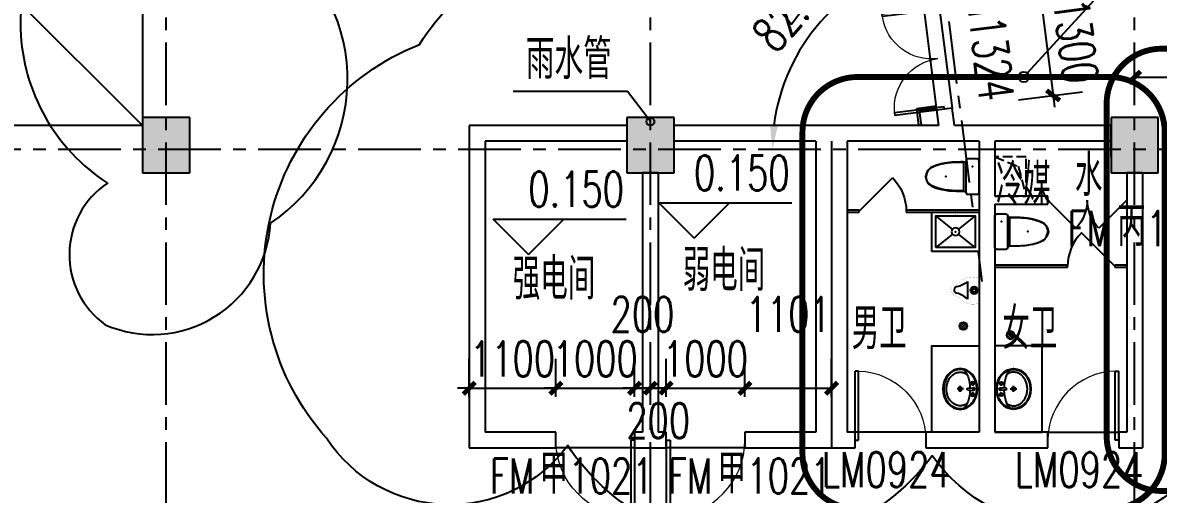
# Model space of a CAD drawing. Header units: millimetres. Extents: x -1048436 to -185795, y -983427 to 400387.
# Drawn here: x -700435 to -686011, y -489683 to -483687 of the extents above; entities that cross this region are included whole.
import ezdxf

# ---------------------------------------------------------------- set-up
doc = ezdxf.new("R2010")
doc.units = ezdxf.units.MM
doc.header["$LTSCALE"] = 500
doc.linetypes.add('DASH', pattern=[0.35, 0.25, -0.1])
doc.linetypes.add('一层轴网$0$CENTER', pattern=[50.8, 31.75, -6.35, 6.35, -6.35])
for name, color, linetype in [('COLUMN', 254, 'Continuous'), ('DIM_IDEN', 3, 'Continuous'), ('DIM_LEAD', 3, 'Continuous'), ('FUR', 55, 'Continuous'), ('PUB_DIM', 3, 'Continuous'), ('PUB_HATCH', 8, 'Continuous'), ('PUB_TEXT', 7, 'Continuous'), ('一层轴网$0$PUB_DIM', 3, 'Continuous'), ('一层轴网$0$建-轴线', 1, '一层轴网$0$CENTER'), ('建-墙', 254, 'Continuous'), ('建-墙-卫生间隔断', 220, 'Continuous'), ('建-屋面-排水沟落水口', 175, 'Continuous'), ('建-幕墙', 140, 'Continuous'), ('建-文字', 4, 'Continuous'), ('建-洁具', 55, 'Continuous'), ('建-符号', 13, 'Continuous'), ('建-符号-箭头', 13, 'Continuous'), ('建-符号-门编号', 13, 'Continuous'), ('建-门扇', 32, 'Continuous'), ('建筑-洞口', 3, 'Continuous'), ('景-平面-绿化填充', 56, 'Continuous')]:
    doc.layers.add(name, color=color, linetype=linetype)
doc.layers.add('建-修改云', color=30, linetype='Continuous', plot=False)
doc.layers.add('建-非打-01', color=6, linetype='Continuous', plot=False)
doc.styles.add('_TCH_DIM', font='SIMPLEX', dxfattribs={"bigfont": 'GBCBIG'})
doc.styles.add('_TCH_DIM_T3', font='SIMPLEX', dxfattribs={"width": 0.705882, "bigfont": 'GBCBIG'})
doc.styles.add('_TCH_WINDOW', font='SIMPLEX', dxfattribs={"height": 3.5, "bigfont": 'GBCBIG'})
doc.styles.add('XD2008', font='xd-hzs.shx', dxfattribs={"width": 0.7, "bigfont": 'xd-hztxt.shx'})
doc.styles.add('一层轴网$0$_TCH_DIM_T3', font='SIMPLEX', dxfattribs={"width": 0.705882, "bigfont": 'GBCBIG'})
doc.dimstyles.new('_TCH_ARCH&&150', dxfattribs={"dimtxt": 446.25, "dimasz": 150, "dimexe": 375, "dimexo": 450, "dimgap": 150, "dimtad": 1, "dimdec": 0, "dimzin": 0, "dimdsep": 46, "dimtxsty": '_TCH_DIM_T3', "dimblk": 'ARCHTICK', "dimcen": 0.09, "dimclrt": 7, "dimazin": 2, "dimtfac": 1, "dimtdec": 0, "dimtix": 1, "dimtmove": 2, "dimatfit": 3, "dimldrblk": 'ARCHTICK', "dimfxl": 1, "dimtolj": 1, "dimtzin": 0, "dimarcsym": 0})
doc.dimstyles.new('一层轴网$0$_TCH_ARROW&&150', dxfattribs={"dimtxt": 446.25, "dimasz": 300, "dimexe": 375, "dimexo": 450, "dimgap": 150, "dimtad": 1, "dimdec": 0, "dimzin": 0, "dimdsep": 46, "dimtxsty": '一层轴网$0$_TCH_DIM_T3', "dimcen": 0.09, "dimclrt": 7, "dimazin": 2, "dimtfac": 1, "dimtdec": 0, "dimtix": 1, "dimtmove": 2, "dimatfit": 3, "dimfxl": 1, "dimtolj": 1, "dimtzin": 0, "dimarcsym": 0})

# ---------------------------------------------------------------- blocks, each defined once
blk = doc.blocks.new('$lvtry$00000171')
h = blk.add_hatch()
h.set_pattern_fill('ANSI31', color=256, scale=15, style=0)
h.set_pattern_definition([(45, (0, 0), (-16.838, 16.838), [])])
h.paths.add_polyline_path([(35, 17, 0.162278), (7, 31), (-49, -26, 0.162278), (-35, -54)])
h.paths.add_polyline_path([(7, 31, 0.456412), (-50, -18, 0.035489), (-49, -26)])
h.paths.add_polyline_path([(49, -11, 0.162278), (35, 17), (-35, -54, 0.162278), (-7, -68)])
h.paths.add_polyline_path([(50, -18, 0.035489), (49, -11), (-7, -68, 0.456412)])
blk.add_circle((0, -18), 50)
blk = doc.blocks.new('$lvtry$00000173')
at = {"color": 0}
for p, q in [((-11, -125), (-16, -50)), ((12, -125), (16, -50)), ((-35, -219), (40, -219)), ((2, -177), (2, -260))]:
    blk.add_line(p, q, dxfattribs=at)
for centre, radius in [((-69, -62), 20.6), ((-69, -62), 15.6), ((0, -50), 15.8), ((72, -62), 20.6), ((72, -62), 15.6), ((2, -219), 23.4)]:
    blk.add_circle(centre, radius, dxfattribs=at)
blk.add_arc((1, -117), 13.9, 215.486, 324.514, dxfattribs=at)
blk.add_ellipse((2, -219), major_axis=(-259, 0), ratio=0.848663, dxfattribs=at)
for start_param, end_param in [(4.764585, 5.931457), (3.493317, 4.671733)]:
    blk.add_ellipse((2, -215), major_axis=(-259, 0), ratio=0.459125, start_param=start_param, end_param=end_param, dxfattribs=at)
for points, knots in [([(-247, -219, 0), (-247, -226, 0), (-247, -233, 0), (-245, -253, 0), (-242, -264, 0), (-234, -288, 0), (-229, -299, 0), (-216, -321, 0), (-209, -331, 0), (-192, -351, 0), (-183, -360, 0), (-162, -377, 0), (-151, -385, 0), (-127, -399, 0), (-115, -405, 0), (-88, -415, 0), (-75, -419, 0), (-47, -425, 0), (-32, -427, 0), (-4, -429, 0), (11, -429, 0), (40, -426, 0), (54, -424, 0), (82, -418, 0), (96, -413, 0), (122, -403, 0), (134, -397, 0), (158, -383, 0), (169, -375, 0), (189, -357, 0), (198, -348, 0), (215, -328, 0), (222, -318, 0), (234, -296, 0), (239, -284, 0), (246, -261, 0), (248, -249, 0), (251, -225, 0), (251, -213, 0), (249, -189, 0), (246, -177, 0), (239, -154, 0), (234, -143, 0), (222, -121, 0), (215, -110, 0), (199, -90, 0), (190, -81, 0), (170, -63, 0), (159, -55, 0), (135, -41, 0), (123, -35, 0), (97, -24, 0), (83, -20, 0), (55, -13, 0), (41, -11, 0), (12, -9, 0), (-3, -9, 0), (-31, -10, 0), (-46, -12, 0), (-74, -18, 0), (-87, -22, 0), (-114, -32, 0), (-126, -38, 0), (-150, -52, 0), (-162, -60, 0), (-182, -77, 0), (-192, -86, 0), (-209, -106, 0), (-216, -116, 0), (-228, -138, 0), (-234, -149, 0), (-242, -172, 0), (-244, -184, 0), (-247, -204, 0), (-247, -211, 0), (-247, -219, 0)], [0, 0, 0, 0, 0.105369, 0.105369, 0.278747, 0.278747, 0.452125, 0.452125, 0.625504, 0.625504, 0.798882, 0.798882, 0.97226, 0.97226, 1.145639, 1.145639, 1.319017, 1.319017, 1.492395, 1.492395, 1.665774, 1.665774, 1.839152, 1.839152, 2.01253, 2.01253, 2.185909, 2.185909, 2.359287, 2.359287, 2.532665, 2.532665, 2.706044, 2.706044, 2.879422, 2.879422, 3.0528, 3.0528, 3.226179, 3.226179, 3.399557, 3.399557, 3.572935, 3.572935, 3.746313, 3.746313, 3.919692, 3.919692, 4.09307, 4.09307, 4.266448, 4.266448, 4.439827, 4.439827, 4.613205, 4.613205, 4.786583, 4.786583, 4.959962, 4.959962, 5.13334, 5.13334, 5.306718, 5.306718, 5.480097, 5.480097, 5.653475, 5.653475, 5.826853, 5.826853, 6.000232, 6.000232, 6.17361, 6.17361, 6.283185, 6.283185, 6.283185, 6.283185]), ([(-184, -131, 0), (-185, -133, 0), (-186, -135, 0), (-191, -143, 0), (-195, -149, 0), (-201, -161, 0), (-203, -168, 0), (-207, -180, 0), (-209, -187, 0), (-211, -199, 0), (-212, -205, 0), (-212, -214, 0), (-212, -216, 0), (-212, -219, 0), (-212, -225, 0), (-212, -232, 0), (-210, -246, 0), (-208, -254, 0), (-204, -266, 0), (-202, -272, 0), (-198, -281, 0), (-196, -286, 0), (-189, -298, 0), (-185, -304, 0), (-176, -316, 0), (-171, -322, 0), (-161, -332, 0), (-156, -337, 0), (-143, -347, 0), (-135, -353, 0), (-121, -362, 0), (-116, -365, 0), (-105, -370, 0), (-100, -373, 0), (-88, -378, 0), (-82, -380, 0), (-69, -384, 0), (-63, -386, 0), (-47, -389, 0), (-38, -391, 0), (-21, -393, 0), (-12, -393, 0), (7, -394, 0), (16, -393, 0), (34, -392, 0), (43, -390, 0), (59, -387, 0), (67, -385, 0), (83, -380, 0), (91, -378, 0), (106, -372, 0), (113, -368, 0), (127, -361, 0), (133, -357, 0), (146, -348, 0), (152, -343, 0), (163, -333, 0), (169, -328, 0), (178, -317, 0), (183, -312, 0), (190, -301, 0), (194, -296, 0), (200, -284, 0), (204, -277, 0), (209, -264, 0), (210, -258, 0), (213, -246, 0), (214, -241, 0), (216, -227, 0), (216, -219, 0), (215, -206, 0), (214, -200, 0), (213, -189, 0), (211, -183, 0), (206, -167, 0), (202, -156, 0), (193, -141, 0), (190, -136, 0), (187, -131, 0)], [5.740897, 5.740897, 5.740897, 5.740897, 5.780874, 5.780874, 5.896829, 5.896829, 6.012784, 6.012784, 6.128739, 6.128739, 6.240697, 6.240697, 6.283185, 6.283185, 6.283185, 6.399826, 6.399826, 6.5409, 6.5409, 6.634, 6.634, 6.7271, 6.7271, 6.852188, 6.852188, 6.977276, 6.977276, 7.077377, 7.077377, 7.229977, 7.229977, 7.317389, 7.317389, 7.404801, 7.404801, 7.497094, 7.497094, 7.589386, 7.589386, 7.712334, 7.712334, 7.835281, 7.835281, 7.958228, 7.958228, 8.081175, 8.081175, 8.194983, 8.194983, 8.30879, 8.30879, 8.422598, 8.422598, 8.537599, 8.537599, 8.6526, 8.6526, 8.767602, 8.767602, 8.884432, 8.884432, 8.982435, 8.982435, 9.119467, 9.119467, 9.224191, 9.224191, 9.328914, 9.328914, 9.470087, 9.470087, 9.571187, 9.571187, 9.672288, 9.672288, 9.874489, 9.874489, 9.967059, 9.967059, 9.967059, 9.967059])]:
    blk.add_open_spline(points, degree=3, knots=knots, dxfattribs=at)
for p in [(1, -50), (2, -219)]:
    blk.add_point(p, dxfattribs=at)
blk = doc.blocks.new('$lvtry$00000208')
blk.add_wipeout([(200, 0), (218, -7), (224, -20), (225, -140), (218, -158), (200, -165), (188, -180), (185, -192), (186, -199), (186, -242), (185, -285), (184, -316), (182, -346), (179, -383), (168, -451), (159, -496), (139, -560), (115, -610), (94, -637), (67, -658), (35, -671), (0, -680), (-67, -657), (-112, -615), (-138, -561), (-155, -510), (-166, -471), (-174, -424), (-181, -361), (-184, -322), (-185, -300), (-186, -257), (-186, -220), (-186, -208), (-186, -200), (-185, -192), (-190, -177), (-200, -165), (-218, -158), (-225, -140), (-225, -83), (-225, -25), (-218, -7), (-200, 0)])
at = {"color": 0, "ltscale": 100}
for p, q in [((200, -165), (-200, -165)), ((185, -192), (-185, -192))]:
    blk.add_line(p, q, dxfattribs=at)
blk.add_lwpolyline([(186, -199, -0.296302), (200, -165, 0.414214), (225, -140), (225, -25, 0.414214), (200, 0), (-200, 0, 0.414214), (-225, -25), (-225, -140, 0.413282), (-200, -165, -0.238932), (-185, -192), (-186, -208), (-186, -232), (-185, -282), (-184, -322), (-182, -348), (-180, -374), (-176, -409), (-172, -439), (-168, -459), (-163, -482), (-147, -538), (-129, -583, 0.10752), (-88, -643, 0.100512), (-43, -668), (0, -680), (35, -671), (67, -658), (94, -637), (115, -610), (132, -576), (145, -543), (159, -496), (177, -405), (179, -383), (182, -346), (185, -285)], format="xyb", close=True)
blk.add_lwpolyline([(186, -202), (186, -199)])
for points in [[(-181, -191), (-181, -230), (-181, -261), (-179, -322), (-177, -353), (-171, -414), (-166, -444), (-156, -490), (-152, -505), (-145, -528), (-143, -535), (-139, -546), (-137, -550), (-135, -558), (-133, -562), (-129, -573), (-125, -580), (-118, -594), (-115, -601), (-106, -614), (-102, -620), (-93, -632), (-87, -637), (-79, -644), (-76, -646), (-71, -650), (-67, -652), (-61, -655), (-58, -657), (-51, -660), (-48, -661), (-37, -665), (-30, -667), (-14, -671), (-7, -673), (1, -675)], [(181, -191), (181, -230), (181, -261), (179, -322), (177, -353), (171, -414), (166, -444), (156, -490), (152, -505), (145, -528), (143, -535), (139, -546), (137, -550), (135, -558), (133, -562), (129, -573), (125, -580), (118, -594), (115, -601), (106, -614), (102, -620), (93, -632), (87, -637), (79, -644), (76, -646), (71, -650), (67, -652), (61, -655), (58, -657), (51, -660), (48, -661), (37, -665), (30, -667), (14, -671), (7, -673), (-1, -675)]]:
    blk.add_open_spline(points, degree=3, knots=[0, 0, 0, 0, 92.762674, 92.762674, 185.525347, 185.525347, 278.288021, 278.288021, 324.669358, 324.669358, 347.860026, 347.860026, 359.45536, 359.45536, 371.050694, 371.050694, 394.241363, 394.241363, 417.432031, 417.432031, 440.6227, 440.6227, 463.813368, 463.813368, 475.408702, 475.408702, 487.004036, 487.004036, 498.599371, 498.599371, 510.194705, 510.194705, 533.385373, 533.385373, 556.576042, 556.576042, 556.576042, 556.576042], dxfattribs=at)
at = {"color": 0}
for p in [(-129, -83), (-1, -421)]:
    blk.add_point(p, dxfattribs=at)
blk = doc.blocks.new('M_E14')
blk.add_line((-116, -146), (109, -146))
at = {"const_width": 1.5}
for points in [[(-185, 0), (-185, -10), (-165, -10)], [(-185, 0), (185, 0), (185, -10), (165, -10)], [(-137, -207), (-146, -194), (-153, -182), (-159, -172), (-163, -162), (-166, -154), (-168, -146), (-169, -139), (-170, -133), (-171, -127), (-172, -121), (-172, -115), (-173, -110), (-173, -104), (-173, -98), (-173, -92), (-173, -86), (-173, -79), (-173, -72), (-172, -64), (-171, -54), (-170, -44), (-168, -31), (-166, -17), (-164, -9)], [(128, -215), (138, -202), (145, -191), (152, -180), (156, -171), (160, -163), (162, -156), (164, -149), (165, -142), (166, -136), (167, -130), (168, -125), (169, -119), (170, -114), (170, -108), (170, -102), (171, -96), (171, -89), (171, -82), (171, -73), (171, -64), (170, -53), (169, -41), (167, -27), (165, -10)], [(166, -14), (165, -9)], [(-137, -205), (-127, -214)], [(-130, -211), (-128, -213), (-120, -221), (-113, -229), (-107, -236), (-102, -244), (-98, -251), (-93, -259), (-90, -266), (-86, -274), (-83, -281), (-80, -288), (-77, -295), (-74, -302), (-71, -308), (-68, -314), (-65, -320), (-62, -325), (-58, -330), (-55, -334), (-51, -338), (-47, -342), (-43, -345), (-39, -348), (-34, -351), (-30, -353), (-25, -355), (-20, -357), (-15, -358), (-10, -359), (-5, -360), (0, -360), (0, -360)], [(120, -218), (119, -220), (110, -227), (103, -235), (97, -242), (91, -249), (86, -256), (81, -264), (77, -271), (73, -278), (70, -285), (66, -292), (63, -299), (60, -306), (57, -312), (53, -318), (50, -323), (46, -328), (42, -332), (38, -337), (34, -340), (30, -344), (26, -347), (22, -350), (17, -352), (12, -354), (8, -356), (3, -357), (-1, -358)], [(129, -212), (117, -220)]]:
    blk.add_lwpolyline(points, dxfattribs=at)
for radius in [47.3, 34.6, 22.1]:
    blk.add_circle((-4, -62), radius)
for centre, radius, start, end in [((-387, -363), 346, 14.0616, 38.7001), ((-10, -276), 40.9, 183.6565, 351.9398), ((331, -366), 312, 135.2868, 164.3913)]:
    blk.add_arc(centre, radius, start, end)
at = {"width": 0.8, "flags": 9}
for tag in ['XSIZE', 'YSIZE']:
    blk.add_attdef(tag, (0, 0), '', height=0.5, dxfattribs=at)
blk = doc.blocks.new('fdhgh')
at = {"layer": '景-平面-绿化填充'}
h = blk.add_hatch(dxfattribs=at)
h.set_pattern_fill('GRASS', color=256, scale=500, style=0)
h.set_pattern_definition([(90, (-26937.1, -803185.1), (-997.7955, 997.7955), [264.5807, -1731.0102]), (45, (-26937.1, -803185.1), (-997.7962, 997.7962), [264.5807, -1146.5161]), (135, (-26937.1, -803185.1), (-997.7962, -997.7962), [264.5807, -1146.5161])])
edge = h.paths.add_edge_path()
edge.add_line((-1391918, -533384), (-1391918, -500074))
edge.add_line((-1391918, -500074), (-1392920, -492192))
edge.add_line((-1392920, -492192), (-1460021, -492192))
edge.add_line((-1460021, -492192), (-1460021, -494283))
edge.add_arc((-1458021, -494283), 2000, 180, 270)
edge.add_line((-1458021, -496283), (-1434821, -496283))
edge.add_line((-1434821, -496283), (-1434821, -501283))
edge.add_line((-1434821, -501283), (-1452821, -501283))
edge.add_line((-1452821, -501283), (-1452821, -499283))
edge.add_line((-1452821, -499283), (-1458021, -499283))
edge.add_arc((-1458021, -501283), 2000, 90, 180)
edge.add_line((-1460021, -501283), (-1460021, -502283))
edge.add_line((-1460021, -502283), (-1406458, -502283))
edge.add_line((-1406458, -502283), (-1405476, -509988))
edge.add_line((-1405476, -509988), (-1405271, -509962))
edge.add_arc((-1405406, -508971), 1000, 277.7235, 360)
edge.add_line((-1404406, -508971), (-1404666, -506861))
edge.add_line((-1404666, -506861), (-1395440, -505688))
edge.add_line((-1395440, -505688), (-1393762, -518881))
edge.add_line((-1393762, -518881), (-1399615, -519626))
edge.add_arc((-1399489, -520618), 1000, 97.2475, 187.2475)
edge.add_line((-1400481, -520744), (-1400418, -521240))
edge.add_line((-1400418, -521240), (-1393573, -520369))
edge.add_line((-1393573, -520369), (-1391918, -533384))
edge = h.paths.add_edge_path()
edge.add_line((-1460644, -592730), (-1436235, -592730))
edge.add_line((-1436235, -592730), (-1436235, -590271))
edge.add_line((-1436235, -590271), (-1440973, -590271))
edge.add_line((-1440973, -590271), (-1440973, -582660))
edge.add_line((-1440973, -582660), (-1449771, -582659))
edge.add_line((-1449771, -582659), (-1449771, -583259))
edge.add_line((-1449771, -583259), (-1463873, -583259))
edge.add_line((-1463873, -583259), (-1463873, -584960))
edge.add_line((-1463873, -584960), (-1474580, -584960))
edge.add_line((-1474580, -584960), (-1476321, -583426))
edge.add_line((-1476321, -583426), (-1476321, -574192))
edge.add_line((-1476321, -574192), (-1481371, -574192))
edge.add_line((-1481371, -574192), (-1481371, -577350))
edge.add_arc((-1472371, -577350), 9000, 180, 247.0886)
edge.add_line((-1475875, -585640), (-1464599, -590406))
edge.add_arc((-1467358, -599627), 9626, 45.7713, 73.3481, ccw=False)
blk = doc.blocks.new('*D2935')
at = {"layer": 'Defpoints', "color": 0, "transparency": 16777216}
for p in [(64554, 22528), (63502, 21811), (62151, 19800), (64901, 19800)]:
    blk.add_point(p, dxfattribs=at)
at = {"layer": '一层轴网$0$PUB_DIM', "color": 0, "lineweight": -2, "transparency": 16777216}
for p, q in [((64611, 22081), (64639, 21858)), ((62601, 19800), (62826, 19800))]:
    blk.add_line(p, q, dxfattribs=at)
blk.add_arc((64901, 19800), 2450, 104.2683, 172.9793, dxfattribs=at)
at = {"layer": '一层轴网$0$PUB_DIM', "color": 0, "transparency": 16777216}
for points in [[(64288, 22223), (64306, 22125), (64592, 22230)], [(62519, 20096), (62420, 20102), (62451, 19800)]]:
    blk.add_solid(points, dxfattribs=at)
at = {"layer": '一层轴网$0$PUB_DIM', "color": 7, "transparency": 16777216, "insert": (62783, 21666), "char_height": 446.2, "attachment_point": 5, "rotation": 48.6238, "style": '一层轴网$0$_TCH_DIM_T3'}
blk.add_mtext('\\A1;82.75°', dxfattribs=at)
blk = doc.blocks.new('sdgfgd')
at = {"layer": '建筑-洞口', "linetype": 'DASH'}
blk.add_lwpolyline([(-688088, -485894), (-687688, -485894), (-687688, -485394), (-688088, -485394)], close=True, dxfattribs=at)
blk.add_lwpolyline([(-688088, -485394), (-687792, -485513), (-687688, -485894)], dxfattribs=at)
blk = doc.blocks.new('A$C06EE1D4D')
at = {"layer": 'DIM_LEAD'}
for p, q in [((129066, 55958), (127616, 55958)), ((129357, 55574), (129066, 55958))]:
    blk.add_line(p, q, dxfattribs=at)
at = {"layer": '建-屋面-排水沟落水口'}
blk.add_circle((129357, 55574), 50, dxfattribs=at)
at = {"layer": 'PUB_TEXT', "style": '_TCH_DIM'}
blk.add_text('雨水管', height=506.4, dxfattribs=at).set_placement((127774, 56115))
blk = doc.blocks.new('fgdfgd')
at = {"layer": '建-幕墙'}
blk.add_line((-478833, -484750), (-479081, -484782), dxfattribs=at)
for points in [[(-479081, -484782), (-479055, -484988)], [(-479052, -484778), (-479052, -484778)], [(-478830, -484780), (-479048, -484808), (-479025, -484988)]]:
    blk.add_lwpolyline(points, dxfattribs=at)
blk = doc.blocks.new('_ArchTick')
at = {"color": 0, "linetype": 'ByBlock', "const_width": 0.4}
blk.add_lwpolyline([(-0.5, -0.5), (0.5, 0.5)], dxfattribs=at)
blk = doc.blocks.new('*D2952')
at = {"layer": 'Defpoints', "color": 0, "transparency": 16777216}
for p in [(-683733, -484379), (-686313, -484994), (-683733, -484994)]:
    blk.add_point(p, dxfattribs=at)
at = {"layer": 'PUB_DIM', "color": 0, "lineweight": -2, "transparency": 16777216}
for p, q in [((-686313, -484544), (-686313, -484004)), ((-683733, -484544), (-683733, -484004)), ((-686313, -484379), (-683733, -484379))]:
    blk.add_line(p, q, dxfattribs=at)
at = {"layer": 'PUB_DIM', "color": 0, "lineweight": -2, "transparency": 16777216, "xscale": 150, "yscale": 150, "zscale": 150, "rotation": 180}
blk.add_blockref('_ArchTick', (-686313, -484379), dxfattribs=at)
at = {"layer": 'PUB_DIM', "color": 0, "lineweight": -2, "transparency": 16777216, "xscale": 150, "yscale": 150, "zscale": 150}
blk.add_blockref('_ArchTick', (-683733, -484379), dxfattribs=at)
at = {"layer": 'PUB_DIM', "color": 7, "transparency": 16777216, "insert": (-685023, -484005), "char_height": 446.2, "attachment_point": 5, "style": '_TCH_DIM_T3'}
blk.add_mtext('\\A1;2580', dxfattribs=at)
blk = doc.blocks.new('*D1721')
at = {"layer": 'Defpoints', "color": 0, "transparency": 16777216}
for p in [(-693663, -488334), (-694763, -488894), (-693663, -488894)]:
    blk.add_point(p, dxfattribs=at)
at = {"layer": 'PUB_DIM', "color": 0, "lineweight": -2, "transparency": 16777216}
for p, q in [((-694763, -488444), (-694763, -487959)), ((-693663, -488444), (-693663, -487959)), ((-694763, -488334), (-694913, -488334)), ((-694763, -488334), (-693663, -488334)), ((-693663, -488334), (-693513, -488334))]:
    blk.add_line(p, q, dxfattribs=at)
at = {"layer": 'PUB_DIM', "color": 0, "lineweight": -2, "transparency": 16777216, "xscale": 150, "yscale": 150, "zscale": 150}
blk.add_blockref('_ArchTick', (-694763, -488334), dxfattribs=at)
at = {"layer": 'PUB_DIM', "color": 0, "lineweight": -2, "transparency": 16777216, "xscale": 150, "yscale": 150, "zscale": 150, "rotation": 180}
blk.add_blockref('_ArchTick', (-693663, -488334), dxfattribs=at)
at = {"layer": 'PUB_DIM', "color": 7, "transparency": 16777216, "insert": (-694213, -487961), "char_height": 446.2, "attachment_point": 5, "style": '_TCH_DIM_T3'}
blk.add_mtext('\\A1;1100', dxfattribs=at)
blk = doc.blocks.new('*D1722')
at = {"layer": 'Defpoints', "color": 0, "transparency": 16777216}
for p in [(-692663, -488334), (-693663, -488894), (-692663, -488894)]:
    blk.add_point(p, dxfattribs=at)
at = {"layer": 'PUB_DIM', "color": 0, "lineweight": -2, "transparency": 16777216}
for p, q in [((-693663, -488444), (-693663, -487959)), ((-692663, -488444), (-692663, -487959)), ((-693663, -488334), (-693813, -488334)), ((-693663, -488334), (-692663, -488334)), ((-692663, -488334), (-692513, -488334))]:
    blk.add_line(p, q, dxfattribs=at)
at = {"layer": 'PUB_DIM', "color": 0, "lineweight": -2, "transparency": 16777216, "xscale": 150, "yscale": 150, "zscale": 150}
blk.add_blockref('_ArchTick', (-693663, -488334), dxfattribs=at)
at = {"layer": 'PUB_DIM', "color": 0, "lineweight": -2, "transparency": 16777216, "xscale": 150, "yscale": 150, "zscale": 150, "rotation": 180}
blk.add_blockref('_ArchTick', (-692663, -488334), dxfattribs=at)
at = {"layer": 'PUB_DIM', "color": 7, "transparency": 16777216, "insert": (-693163, -487961), "char_height": 446.2, "attachment_point": 5, "style": '_TCH_DIM_T3'}
blk.add_mtext('\\A1;1000', dxfattribs=at)
blk = doc.blocks.new('*D1723')
at = {"layer": 'Defpoints', "color": 0, "transparency": 16777216}
for p in [(-692463, -488334), (-692663, -488894), (-692463, -488894)]:
    blk.add_point(p, dxfattribs=at)
at = {"layer": 'PUB_DIM', "color": 0, "lineweight": -2, "transparency": 16777216}
for p, q in [((-692663, -488444), (-692663, -487959)), ((-692463, -488444), (-692463, -487959)), ((-692663, -488334), (-692813, -488334)), ((-692663, -488334), (-692463, -488334)), ((-692463, -488334), (-692313, -488334))]:
    blk.add_line(p, q, dxfattribs=at)
at = {"layer": 'PUB_DIM', "color": 0, "lineweight": -2, "transparency": 16777216, "xscale": 150, "yscale": 150, "zscale": 150}
blk.add_blockref('_ArchTick', (-692663, -488334), dxfattribs=at)
at = {"layer": 'PUB_DIM', "color": 0, "lineweight": -2, "transparency": 16777216, "xscale": 150, "yscale": 150, "zscale": 150, "rotation": 180}
blk.add_blockref('_ArchTick', (-692463, -488334), dxfattribs=at)
at = {"layer": 'PUB_DIM', "color": 7, "transparency": 16777216, "insert": (-692563, -487396), "char_height": 446.2, "attachment_point": 5, "style": '_TCH_DIM_T3'}
blk.add_mtext('\\A1;200', dxfattribs=at)
blk = doc.blocks.new('*D1724')
at = {"layer": 'Defpoints', "color": 0, "transparency": 16777216}
for p in [(-692263, -488334), (-692463, -488894), (-692263, -488894)]:
    blk.add_point(p, dxfattribs=at)
at = {"layer": 'PUB_DIM', "color": 0, "lineweight": -2, "transparency": 16777216}
for p, q in [((-692463, -488444), (-692463, -487959)), ((-692263, -488444), (-692263, -487959)), ((-692463, -488334), (-692613, -488334)), ((-692463, -488334), (-692263, -488334)), ((-692263, -488334), (-692113, -488334))]:
    blk.add_line(p, q, dxfattribs=at)
at = {"layer": 'PUB_DIM', "color": 0, "lineweight": -2, "transparency": 16777216, "xscale": 150, "yscale": 150, "zscale": 150}
blk.add_blockref('_ArchTick', (-692463, -488334), dxfattribs=at)
at = {"layer": 'PUB_DIM', "color": 0, "lineweight": -2, "transparency": 16777216, "xscale": 150, "yscale": 150, "zscale": 150, "rotation": 180}
blk.add_blockref('_ArchTick', (-692263, -488334), dxfattribs=at)
at = {"layer": 'PUB_DIM', "color": 7, "transparency": 16777216, "insert": (-692363, -488746), "char_height": 446.2, "attachment_point": 5, "style": '_TCH_DIM_T3'}
blk.add_mtext('\\A1;200', dxfattribs=at)
blk = doc.blocks.new('*D1725')
at = {"layer": 'Defpoints', "color": 0, "transparency": 16777216}
for p in [(-691263, -488334), (-692263, -488894), (-691263, -488894)]:
    blk.add_point(p, dxfattribs=at)
at = {"layer": 'PUB_DIM', "color": 0, "lineweight": -2, "transparency": 16777216}
for p, q in [((-692263, -488444), (-692263, -487959)), ((-691263, -488444), (-691263, -487959)), ((-692263, -488334), (-692413, -488334)), ((-692263, -488334), (-691263, -488334)), ((-691263, -488334), (-691113, -488334))]:
    blk.add_line(p, q, dxfattribs=at)
at = {"layer": 'PUB_DIM', "color": 0, "lineweight": -2, "transparency": 16777216, "xscale": 150, "yscale": 150, "zscale": 150}
blk.add_blockref('_ArchTick', (-692263, -488334), dxfattribs=at)
at = {"layer": 'PUB_DIM', "color": 0, "lineweight": -2, "transparency": 16777216, "xscale": 150, "yscale": 150, "zscale": 150, "rotation": 180}
blk.add_blockref('_ArchTick', (-691263, -488334), dxfattribs=at)
at = {"layer": 'PUB_DIM', "color": 7, "transparency": 16777216, "insert": (-691763, -487961), "char_height": 446.2, "attachment_point": 5, "style": '_TCH_DIM_T3'}
blk.add_mtext('\\A1;1000', dxfattribs=at)
blk = doc.blocks.new('*D1726')
at = {"layer": 'Defpoints', "color": 0, "transparency": 16777216}
for p in [(-690162, -488334), (-691263, -488894), (-690162, -488894)]:
    blk.add_point(p, dxfattribs=at)
at = {"layer": 'PUB_DIM', "color": 0, "lineweight": -2, "transparency": 16777216}
for p, q in [((-691263, -488444), (-691263, -487959)), ((-690162, -488444), (-690162, -487959)), ((-691263, -488334), (-690162, -488334))]:
    blk.add_line(p, q, dxfattribs=at)
at = {"layer": 'PUB_DIM', "color": 0, "lineweight": -2, "transparency": 16777216, "xscale": 150, "yscale": 150, "zscale": 150, "rotation": 180}
blk.add_blockref('_ArchTick', (-691263, -488334), dxfattribs=at)
at = {"layer": 'PUB_DIM', "color": 0, "lineweight": -2, "transparency": 16777216, "xscale": 150, "yscale": 150, "zscale": 150}
blk.add_blockref('_ArchTick', (-690162, -488334), dxfattribs=at)
at = {"layer": 'PUB_DIM', "color": 7, "transparency": 16777216, "insert": (-690712, -487396), "char_height": 446.2, "attachment_point": 5, "style": '_TCH_DIM_T3'}
blk.add_mtext('\\A1;1101', dxfattribs=at)
blk = doc.blocks.new('*D1745')
at = {"layer": 'Defpoints', "color": 0, "transparency": 16777216}
for p in [(-688397, -483435), (-687347, -484612), (-688233, -484724)]:
    blk.add_point(p, dxfattribs=at)
at = {"layer": 'PUB_DIM', "color": 0, "lineweight": -2, "transparency": 16777216}
for p, q in [((-687511, -483322), (-687530, -483173)), ((-687951, -483378), (-687139, -483275)), ((-687511, -483322), (-687347, -484612)), ((-687787, -484668), (-686975, -484564)), ((-687347, -484612), (-687328, -484760))]:
    blk.add_line(p, q, dxfattribs=at)
at = {"layer": 'PUB_DIM', "color": 0, "lineweight": -2, "transparency": 16777216, "xscale": 150, "yscale": 150, "zscale": 150}
for p, rotation in [((-687511, -483322), 277.2475262101205), ((-687347, -484612), 97.24752621012053)]:
    blk.add_blockref('_ArchTick', p, dxfattribs=dict(at, rotation=rotation))
at = {"layer": 'PUB_DIM', "color": 7, "transparency": 16777216, "insert": (-687059, -483920), "char_height": 446.2, "attachment_point": 5, "rotation": 277.2475, "style": '_TCH_DIM_T3'}
blk.add_mtext('\\A1;1300', dxfattribs=at)
blk = doc.blocks.new('$lvtry$00000191')
at = {"color": 0}
blk.add_wipeout([(300, -500), (300, 0), (-300, 0), (-300, -500)], dxfattribs=at)
for p, q in [((-250, -50), (-39, -219)), ((39, -219), (250, -50)), ((-250, -450), (-39, -281)), ((39, -281), (250, -450))]:
    blk.add_line(p, q, dxfattribs=at)
for points in [[(300, -500), (300, 0), (-300, 0), (-300, -500)], [(250, -450), (250, -50), (-250, -50), (-250, -450)]]:
    blk.add_lwpolyline(points, close=True, dxfattribs=at)
blk.add_circle((0, -250), 50, dxfattribs=at)
for p in [(0, -50), (0, -250)]:
    blk.add_point(p, dxfattribs=at)
blk = doc.blocks.new('$DorLib2D$00000001')
for p, q in [((0.45, 0.975), (0.5, 0.975)), ((0.45, 0), (0.45, 0.975)), ((0.5, 0), (0.5, 0.975)), ((0.5, 0), (0.45, 0))]:
    blk.add_line(p, q)
at = {"lineweight": 13}
blk.add_arc((0.475, 0), 0.975, 91.4693, 180, dxfattribs=at)
blk = doc.blocks.new('$DorLib2D$00000114')
at = {"color": 0}
blk.add_line((0.5, 0), (-0.207, 0.707), dxfattribs=at)
blk.add_arc((0.5, 0), 1, 135, 180, dxfattribs=at)
blk = doc.blocks.new('$DorLib2D$00000002')
for p, q in [((-0.5, 0), (-0.5, 0.4875)), ((-0.475, 0.4875), (-0.5, 0.4875)), ((-0.475, 0), (-0.475, 0.4875)), ((0.475, 0), (0.475, 0.4875)), ((0.475, 0.4875), (0.5, 0.4875)), ((0.5, 0), (0.5, 0.4875)), ((-0.5, 0), (-0.475, 0)), ((0.5, 0), (0.475, 0))]:
    blk.add_line(p, q)
at = {"lineweight": 13}
for centre, start, end in [((-0.4875, 0), 0, 88.53072), ((0.4875, 0), 91.46928, 180)]:
    blk.add_arc(centre, 0.4875, start, end, dxfattribs=at)
blk = doc.blocks.new('$DorLib2D$00000116')
at = {"color": 0}
for p, q in [((-0.5, 0), (-0.146, 0.354)), ((0.5, 0), (0.146, 0.354))]:
    blk.add_line(p, q, dxfattribs=at)
for centre, start, end in [((-0.5, 0), 0, 45), ((0.5, 0), 135, 180)]:
    blk.add_arc(centre, 0.5, start, end, dxfattribs=at)
blk = doc.blocks.new('一层轴网')
at = {"layer": '一层轴网$0$建-轴线', "ltscale": 0.05}
for p, q in [((65115, 18116.1), (56955.6, 82276.4)), ((-2500, 19800), (77110, 19800))]:
    blk.add_line(p, q, dxfattribs=at)
for points in [[(54750, -2500), (54750, 82276.4)], [(60900, -2500), (60900, 26879.1)], [(67050, -2500), (67050, 26879.1)]]:
    blk.add_lwpolyline(points, dxfattribs=at)
at = {"layer": '一层轴网$0$PUB_DIM'}
dim = blk.add_angular_dim_3p(base=(63501.6, 21810.9), center=(64900.9, 19800), p1=(64554, 22527.8), p2=(62151.1, 19800), dimstyle='一层轴网$0$_TCH_ARROW&&150', dxfattribs=at)
dim.commit()
dim.dimension.update_dxf_attribs({"geometry": '*D2935', "text_midpoint": (62782.6, 21666)})
blk = doc.blocks.new('dsgdfgdfghgf')
at = {"layer": 'PUB_DIM'}
dim = blk.add_aligned_dim(p1=(-686312.7, -484994), p2=(-683732.7, -484994), distance=615.5, dimstyle='_TCH_ARCH&&150', dxfattribs=at)
dim.commit()
dim.dimension.update_dxf_attribs({"geometry": '*D2952', "text_midpoint": (-685022.7, -484005.4)})

msp = doc.modelspace()

# ---------------------------------------------------------------- hatches: boundary and pattern name
at = {"layer": 'PUB_HATCH'}
for points in [[(-698911.4, -484893.8), (-698911.4, -485593.8), (-698311.4, -485593.8), (-698311.4, -484893.8)], [(-692761.4, -484893.8), (-692761.4, -485593.8), (-692161.4, -485593.8), (-692161.4, -484893.8)], [(-686611.4, -484893.8), (-686611.4, -485593.8), (-686011.4, -485593.8), (-686011.4, -484893.8)]]:
    msp.add_hatch(color=256, dxfattribs=at).paths.add_polyline_path(points)

# ---------------------------------------------------------------- linework, layer by layer
for p, q in [((-702512.6, -481393.9), (-698912.7, -484993.8)), ((-686612.6, -484994), (-686612.6, -485394))]:
    msp.add_line(p, q)
at = {"layer": 'COLUMN'}
for p, q in [((-698911.4, -484893.8), (-698911.4, -485593.8)), ((-698311.4, -484893.8), (-698911.4, -484893.8)), ((-698311.4, -485593.8), (-698311.4, -484893.8)), ((-692761.4, -484893.8), (-692761.4, -485593.8)), ((-692161.4, -484893.8), (-692761.4, -484893.8)), ((-692161.4, -485593.8), (-692161.4, -484893.8)), ((-686611.4, -484893.8), (-686611.4, -485593.8)), ((-686011.4, -484893.8), (-686611.4, -484893.8)), ((-686011.4, -485593.8), (-686011.4, -484893.8)), ((-698911.4, -485593.8), (-698311.4, -485593.8)), ((-692761.4, -485593.8), (-692161.4, -485593.8)), ((-686611.4, -485593.8), (-686011.4, -485593.8))]:
    msp.add_line(p, q, dxfattribs=at)
at = {"layer": 'DIM_IDEN'}
msp.add_line((-687675, -484328.3), (-686069.8, -482568.5), dxfattribs=at)
msp.add_circle((-687719.7, -484377.2), 66.2, dxfattribs=at)
at = {"layer": '建-修改云'}
msp.add_line((-688287.7, -488894), (-688887.7, -488894), dxfattribs=at)
at = {"layer": '建-墙'}
for p, q in [((-688628.6, -484774.7), (-688827, -484799.9)), ((-688827, -484799.9), (-688802.3, -484994)), ((-688600.7, -484994), (-688628.6, -484774.7)), ((-694762.7, -484994), (-694762.7, -489094)), ((-692761.4, -484994), (-694762.7, -484994)), ((-690262.1, -484994), (-692161.4, -484994)), ((-690062.1, -484994), (-690262.1, -484994)), ((-688802.3, -484994), (-690062.1, -484994)), ((-688187.7, -484994), (-688600.7, -484994)), ((-686611.4, -484994), (-688187.7, -484994)), ((-694562.7, -485194), (-694562.7, -488894)), ((-692761.4, -485194), (-694562.7, -485194)), ((-690362.1, -485194), (-692161.4, -485194)), ((-690362.1, -485194), (-690362.1, -488894)), ((-690162.1, -485194), (-690162.1, -489094)), ((-690162.1, -485194), (-690162.1, -489094)), ((-690162.1, -485194), (-690162.1, -485194)), ((-689962.1, -485194), (-689962.1, -488894)), ((-688688.8, -485194), (-689962.1, -485194)), ((-688287.7, -485194), (-688688.8, -485194)), ((-688087.7, -485194), (-688087.7, -485894)), ((-686611.4, -485194), (-688087.7, -485194)), ((-692562.7, -485594), (-692562.7, -488894)), ((-692362.7, -485594), (-692562.7, -485594)), ((-692362.7, -485594), (-692362.7, -488894)), ((-686412.7, -485594), (-686412.7, -485894)), ((-686212.7, -485594), (-686412.7, -485594)), ((-686212.7, -485594), (-686212.7, -485994)), ((-687412.7, -485894), (-688087.7, -485894)), ((-687412.7, -485994), (-687412.7, -485894)), ((-686412.7, -485894), (-686412.7, -485994)), ((-688087.7, -485994), (-687412.7, -485994)), ((-686412.7, -485994), (-686412.7, -488894)), ((-686212.7, -485994), (-686212.7, -489094)), ((-688287.7, -486769), (-688287.7, -488894)), ((-688087.7, -486769), (-688087.7, -488894)), ((-693662.7, -488894), (-694562.7, -488894)), ((-693662.7, -489094), (-693662.7, -488894)), ((-692562.7, -488894), (-692662.7, -488894)), ((-692662.7, -488894), (-692662.7, -489094)), ((-692262.7, -488894), (-692362.7, -488894)), ((-692262.7, -489094), (-692262.7, -488894)), ((-690362.1, -488894), (-691262.7, -488894)), ((-691262.7, -488894), (-691262.7, -489094)), ((-689862.7, -488894), (-689962.1, -488894)), ((-689862.7, -489094), (-689862.7, -488894)), ((-688287.7, -488894), (-688962.7, -488894)), ((-688962.7, -488894), (-688962.7, -489094)), ((-687412.7, -488894), (-688087.7, -488894)), ((-687412.7, -489094), (-687412.7, -488894)), ((-686412.7, -488894), (-686512.7, -488894)), ((-686512.7, -488894), (-686512.7, -489094)), ((-694762.7, -489094), (-693662.7, -489094)), ((-692662.7, -489094), (-692462.7, -489094)), ((-692462.7, -489094), (-692262.7, -489094)), ((-691262.7, -489094), (-690162.1, -489094)), ((-690162.1, -489094), (-689862.7, -489094)), ((-688962.7, -489094), (-688187.7, -489094)), ((-688187.7, -489094), (-687412.7, -489094)), ((-686512.7, -489094), (-686212.7, -489094))]:
    msp.add_line(p, q, dxfattribs=at)
at = {"layer": '建-墙', "ltscale": 2000}
msp.add_lwpolyline([(-698911.2, -445417.7), (-698912.7, -484993.8), (-722312.7, -484994.6)], dxfattribs=at)
at = {"layer": '建-墙-卫生间隔断'}
for p, q in [((-689812.7, -486069), (-689962.7, -486069)), ((-689962.7, -486069), (-689962.7, -486094)), ((-689812.7, -486094), (-689812.7, -486069)), ((-689212.7, -486069), (-689212.7, -486094)), ((-689962.7, -486094), (-689812.7, -486094)), ((-687162.7, -486769), (-688087.7, -486769)), ((-687162.7, -486794), (-687162.7, -486769)), ((-686412.7, -486769), (-686562.7, -486769)), ((-686562.7, -486769), (-686562.7, -486794)), ((-686412.7, -486794), (-686412.7, -486769)), ((-688087.7, -486794), (-687162.7, -486794)), ((-686562.7, -486794), (-686412.7, -486794))]:
    msp.add_line(p, q, dxfattribs=at)
at = {"layer": '建-洁具'}
for points in [[(-688287.7, -488894), (-688887.7, -488894), (-688887.7, -487794), (-688287.7, -487794)], [(-688087.7, -488894), (-687487.7, -488894), (-687487.7, -487794), (-688087.7, -487794)]]:
    msp.add_lwpolyline(points, dxfattribs=at)
at = {"layer": '建-符号'}
for p, q in [((-691906.8, -486427.4), (-692356.8, -485977.4)), ((-692356.8, -485977.4), (-690664, -485977.4)), ((-691906.8, -486427.4), (-691456.8, -485977.4)), ((-694010.8, -486634.7), (-694460.8, -486184.7)), ((-694460.8, -486184.7), (-692768, -486184.7)), ((-694010.8, -486634.7), (-693560.8, -486184.7))]:
    msp.add_line(p, q, dxfattribs=at)
at = {"layer": '建-符号-箭头', "linetype": 'DASH', "ltscale": 2, "const_width": 75}
msp.add_lwpolyline([(-686667.8, -484717.3, -0.4142136), (-685967.8, -484017.3), (-678783.7, -484017.3, -0.4142136), (-678083.7, -484717.3), (-678083.7, -488941, -0.4142136), (-678783.7, -489641), (-685967.8, -489641, -0.4142136), (-686667.8, -488941)], format="xyb", close=True, dxfattribs=at)
at = {"layer": '建-门扇'}
for p, q in [((-688991, -483510.3), (-688827, -484799.9)), ((-688792.6, -483485.1), (-688628.6, -484774.7)), ((-688962.7, -488894), (-689862.7, -488894)), ((-687412.7, -488894), (-686512.7, -488894)), ((-692662.7, -489094), (-693662.7, -489094)), ((-691262.7, -489094), (-692262.7, -489094))]:
    msp.add_line(p, q, dxfattribs=at)
at = {"layer": '建-非打-01'}
msp.add_lwpolyline([(-699628.7, -472593.7, 0.5205671), (-699547.9, -475954.5, 0.5205671), (-699628.7, -478051.6, 0.5205671), (-699924.7, -479395.9, 0.5205671), (-699494.4, -481746.8, 0.5205671), (-699359.9, -485726, 0.5205671), (-699386.8, -487527.4, 0.5205671), (-697287.9, -486236.9, 0.5205671), (-697207.2, -482634.1, 0.5205671), (-697207.2, -479380.8, 0.5205671), (-697637.8, -477068.6, 0.5205671), (-697341.8, -475831.8, 0.5205671), (-697476.3, -474341.7, 0.5205671)], format="xyb", dxfattribs=at)

# ---------------------------------------------------------------- block references
msp.add_blockref('fgdfgd', (-210000, 0))
at = {"layer": 'FUR', "rotation": 270}
msp.add_blockref('M_E14', (-688287.7, -487094), dxfattribs=at)
at = {"layer": '建-墙-卫生间隔断', "xscale": 600, "zscale": 25}
for p, yscale, rotation in [((-689512.7, -486081.5), -600, 179.9999999998816), ((-686862.7, -486781.5), 600, 1.183709060605345e-10)]:
    msp.add_blockref('$DorLib2D$00000114', p, dxfattribs=dict(at, yscale=yscale, rotation=rotation))
at = {"layer": '建-洁具', "xscale": -1, "yscale": -1}
for name, p, rotation in [('$lvtry$00000208', (-688287.7, -485644), 90), ('$lvtry$00000173', (-688067.7, -488345.6), 270)]:
    msp.add_blockref(name, p, dxfattribs=dict(at, rotation=rotation))
at = {"layer": '建-洁具', "yscale": -1}
for name, p, rotation in [('$lvtry$00000208', (-688087.7, -486344), 270), ('$lvtry$00000173', (-688307.7, -488345.6), 90.00000000000001)]:
    msp.add_blockref(name, p, dxfattribs=dict(at, rotation=rotation))
at = {"layer": '建-洁具'}
msp.add_blockref('$lvtry$00000171', (-688487.2, -487525.1), dxfattribs=at)
at = {"layer": '建-洁具', "xscale": -1}
msp.add_blockref('$lvtry$00000171', (-687888.1, -487640.9), dxfattribs=at)
at = {"layer": '建-门扇'}
ref = msp.add_blockref('$DorLib2D$00000002', (-688809.8, -484142.5), dxfattribs=dict(at, xscale=1300, yscale=-1300, zscale=200, rotation=277.2475258529965))
ref.add_attrib('A', 'LM1324', (-688485.3, -483086.1), dxfattribs={"layer": '建-符号-门编号', "height": 446.25, "rotation": 277.24753, "style": '_TCH_WINDOW', "width": 0.705882})
ref = msp.add_blockref('$DorLib2D$00000001', (-689412.7, -488994), dxfattribs=dict(at, xscale=900, yscale=-900, zscale=200, rotation=180))
ref.add_attrib('A', 'LM0924', (-690282.7, -489592.1), dxfattribs={"layer": '建-符号-门编号', "height": 446.25, "style": '_TCH_WINDOW', "width": 0.705882})
ref = msp.add_blockref('$DorLib2D$00000001', (-686962.7, -488994), dxfattribs=dict(at, xscale=900, yscale=900, zscale=200))
ref.add_attrib('A', 'LM0924', (-687832.7, -489592.1), dxfattribs={"layer": '建-符号-门编号', "height": 446.25, "style": '_TCH_WINDOW', "width": 0.705882})
at = {"layer": '建-门扇', "yscale": 1000, "zscale": 200, "rotation": 180}
for p, xscale in [((-693162.7, -488994), -1000), ((-691762.7, -488994), 1000)]:
    msp.add_blockref('$DorLib2D$00000001', p, dxfattribs=dict(at, xscale=xscale))

# ---------------------------------------------------------------- texts
at = {"layer": '建-文字'}
for s, height, style, width, p in [('水', 525, 'XD2008', 0.7, (-687069.6, -485890.8)), ('0.150', 446.25, '_TCH_DIM', 0.705882, (-691909, -485819.9)), ('冷媒', 525, 'XD2008', 0.7, (-688073.3, -486008.1)), ('0.150', 446.25, '_TCH_DIM', 0.705882, (-694013, -486027.2)), ('强电间', 525, 'XD2008', 0.7, (-694210, -487207.9)), ('弱电间', 525, 'XD2008', 0.7, (-692051.7, -487098.3)), ('男卫', 525, 'XD2008', 0.7, (-689904.8, -487839.6)), ('女卫', 525, 'XD2008', 0.7, (-687992.8, -487839.6))]:
    msp.add_text(s, height=height, dxfattribs=dict(at, style=style, width=width)).set_placement(p)
at = {"layer": '建-符号-门编号', "style": '_TCH_WINDOW'}
for s, p in [('丙', (-686533.3, -486527)), ('甲', (-693871.2, -489673.1)), ('甲', (-691610.2, -489672.6))]:
    msp.add_text(s, height=506.4, dxfattribs=at).set_placement(p)
at = {"layer": '建-符号-门编号', "style": '_TCH_WINDOW', "width": 0.705882}
for s, p in [('FM', (-687163.3, -486527)), ('1021', (-686164.7, -486527)), ('FM', (-694501.2, -489673.1)), ('1021', (-693502.6, -489673.1)), ('FM', (-692240.2, -489672.6)), ('1021', (-691241.6, -489672.6))]:
    msp.add_text(s, height=446.25, dxfattribs=at).set_placement(p)

# ---------------------------------------------------------------- dimensions: what is measured, and where the dimension line sits
at = {"layer": 'PUB_DIM'}
for p1, p2, distance, picture, middle in [((-688397.1, -483434.8), (-688233.1, -484724.4), 893.2, '*D1745', (-687058.9, -483919.8)), ((-694762.7, -488894), (-693662.7, -488894), 560.4, '*D1721', (-694212.7, -487960.5)), ((-693662.7, -488894), (-692662.7, -488894), 560.4, '*D1722', (-693162.7, -487960.5)), ((-692262.7, -488894), (-691262.7, -488894), 560.4, '*D1725', (-691762.7, -487960.5))]:
    dim = msp.add_aligned_dim(p1=p1, p2=p2, distance=distance, dimstyle='_TCH_ARCH&&150', dxfattribs=at)
    dim.commit()
    dim.dimension.update_dxf_attribs({"geometry": picture, "text_midpoint": middle})
for base, p1, p2, picture, middle in [((-692462.7, -488333.6), (-692662.7, -488894), (-692462.7, -488894), '*D1723', (-692562.7, -487396.1)), ((-690162.1, -488333.6), (-691262.7, -488894), (-690162.1, -488894), '*D1726', (-690712.4, -487396.1)), ((-692262.7, -488333.6), (-692462.7, -488894), (-692262.7, -488894), '*D1724', (-692362.7, -488746.1))]:
    dim = msp.add_linear_dim(base=base, p1=p1, p2=p2, angle=0, dimstyle='_TCH_ARCH&&150', dxfattribs=at)
    dim.commit()
    dim.dimension.update_dxf_attribs({"geometry": picture, "text_midpoint": middle, "dimtype": 129})

# ---------------------------------------------------------------- next in the draw order: linework, layer by layer
at = {"layer": '建-墙'}
for p, q in [((-688287.7, -485194), (-688287.7, -485994)), ((-688087.7, -485994), (-688087.7, -486069)), ((-688087.7, -486069), (-688087.7, -486769))]:
    msp.add_line(p, q, dxfattribs=at)
at = {"layer": '建-符号-箭头', "linetype": 'DASH', "ltscale": 2, "const_width": 75}
msp.add_lwpolyline([(-690531.2, -485077.2, -0.4142136), (-689831.2, -484377.2), (-686629.7, -484377.2, -0.4142136), (-685929.7, -485077.2), (-685929.7, -489169.4, -0.4142136), (-686629.7, -489869.4), (-689831.2, -489869.4, -0.4142136), (-690531.2, -489169.4)], format="xyb", close=True, dxfattribs=at)
at = {"layer": '建-非打-01'}
msp.add_lwpolyline([(-695395.7, -483964, -0.5205671), (-690670.1, -483704.6, -0.5205671), (-685465.8, -483768.4, -0.5205671), (-683103.1, -483959.9, -0.5205671), (-678058.4, -484087.5, -0.5205671), (-676685.5, -485746.4, -0.5205671), (-677228.3, -487756.2, -0.5205671), (-678026.5, -488617.6, -0.5205671), (-681059.7, -489096.1, -0.5205671), (-685401.9, -489191.8, -0.5205671), (-688882.1, -489191.8, -0.5205671), (-693511.7, -489064.2, -0.5205671), (-696576.9, -488968.5, -0.5205671)], format="xyb", close=True, dxfattribs=at)

# ---------------------------------------------------------------- next in the draw order: block references
for name, p in [('fdhgh', (720308.8, 77265.7)), ('一层轴网', (-753362.7, -505094)), ('dsgdfgdfghgf', (0, 0)), ('A$C06EE1D4D', (-821819.6, -540518.5)), ('sdgfgd', (0, 0))]:
    msp.add_blockref(name, p)
at = {"layer": '建-门扇', "xscale": -1000, "yscale": 1000, "zscale": 100, "rotation": 180}
msp.add_blockref('$DorLib2D$00000116', (-686912.7, -485944), dxfattribs=at)

# ---------------------------------------------------------------- next in the draw order: block references
at = {"layer": '建-洁具', "yscale": -1, "rotation": 180}
msp.add_blockref('$lvtry$00000191', (-688587.7, -486094), dxfattribs=at)

# ---------------------------------------------------------------- next in the draw order: linework, layer by layer
at = {"layer": '建-墙'}
for p, q in [((-688287.7, -485994), (-688287.7, -486069)), ((-688287.7, -486069), (-688287.7, -486769))]:
    msp.add_line(p, q, dxfattribs=at)
at = {"layer": '建-墙-卫生间隔断'}
for p, q in [((-688287.7, -486069), (-689212.7, -486069)), ((-689212.7, -486094), (-688287.7, -486094))]:
    msp.add_line(p, q, dxfattribs=at)

doc.saveas('drawing.dxf')
